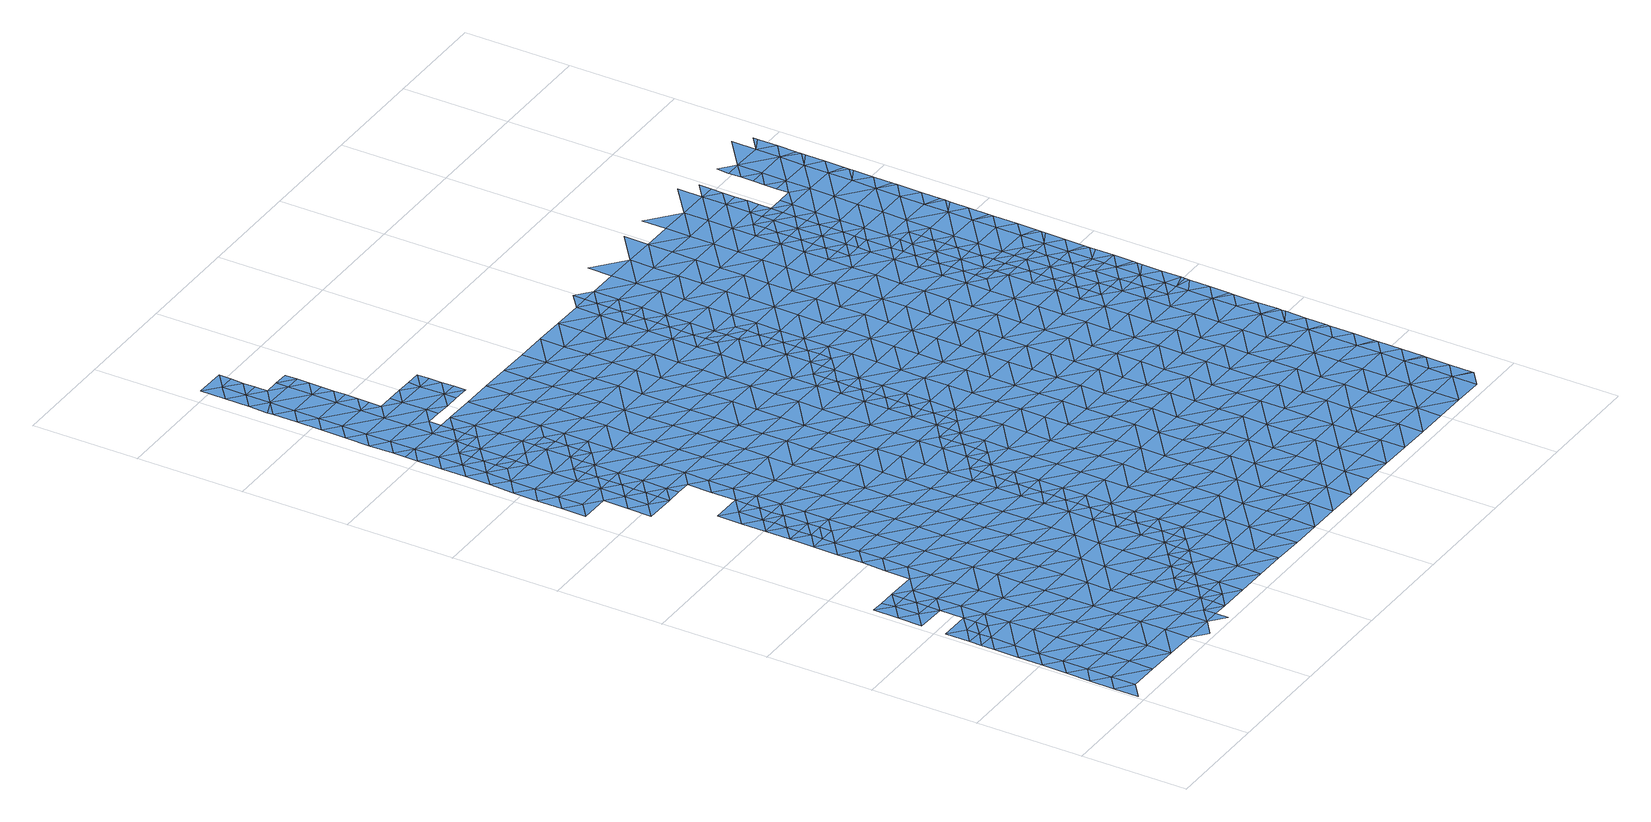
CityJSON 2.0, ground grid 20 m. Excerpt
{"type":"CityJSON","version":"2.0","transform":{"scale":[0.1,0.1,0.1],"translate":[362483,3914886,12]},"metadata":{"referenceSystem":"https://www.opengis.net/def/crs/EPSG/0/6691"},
"CityObjects":{
"waterbody1":{"type":"WaterBody","attributes":{"name":"9","class":"1140","function":"1","WaterBodyRiverFloodingRiskAttribute.description":"5","WaterBodyRiverFloodingRiskAttribute.rankOrg":"2","WaterBodyRiverFloodingRiskAttribute.adminType":"2","WaterBodyRiverFloodingRiskAttribute.scale":"L1"},"geometry":[{"type":"MultiSurface","lod":"1","boundaries":[[[0,1,2]],[[3,2,1]],[[4,2,3]],[[5,4,6]],[[4,3,6]],[[1,7,3]],[[5,8,9]],[[5,6,8]],[[10,6,3]],[[11,9,12]],[[9,8,12]],[[10,3,7]],[[13,14,11]],[[13,11,12]],[[8,6,15]],[[16,12,8]],[[15,6,10]],[[14,17,18]],[[13,17,14]],[[18,19,20]],[[21,10,7]],[[19,18,17]],[[8,15,16]],[[22,15,10]],[[23,12,16]],[[13,12,24]],[[25,16,15]],[[24,12,23]],[[19,17,26]],[[10,21,22]],[[17,13,27]],[[27,13,24]],[[25,15,22]],[[26,17,27]],[[23,16,28]],[[28,16,25]],[[26,29,30]],[[29,31,30]],[[28,32,23]],[[29,26,27]],[[33,34,21]],[[24,23,32]],[[35,36,31]],[[22,21,34]],[[34,37,22]],[[37,28,25]],[[31,29,35]],[[27,24,38]],[[38,24,32]],[[35,39,36]],[[25,22,37]],[[40,39,41]],[[40,36,39]],[[29,27,42]],[[28,43,32]],[[41,44,45]],[[29,46,35]],[[39,44,41]],[[27,38,42]],[[44,47,45]],[[48,39,35]],[[32,49,38]],[[28,37,43]],[[29,42,46]],[[46,48,35]],[[34,33,50]],[[33,51,50]],[[49,32,43]],[[39,52,44]],[[49,53,38]],[[48,52,39]],[[47,44,54]],[[37,34,55]],[[42,38,53]],[[56,46,42]],[[55,34,50]],[[53,56,42]],[[43,37,57]],[[57,37,55]],[[58,48,46]],[[59,60,50]],[[54,44,61]],[[44,52,61]],[[60,62,50]],[[50,62,55]],[[49,43,63]],[[64,58,46]],[[65,66,54]],[[67,52,48]],[[43,57,63]],[[46,56,64]],[[65,54,61]],[[62,68,55]],[[67,61,52]],[[55,68,57]],[[53,69,56]],[[49,63,70]],[[53,49,69]],[[71,66,65]],[[72,66,71]],[[69,49,70]],[[57,73,63]],[[56,74,64]],[[48,58,67]],[[75,76,72]],[[61,77,65]],[[67,77,61]],[[68,62,78]],[[72,71,75]],[[73,57,68]],[[63,79,70]],[[74,56,69]],[[78,80,68]],[[81,76,75]],[[82,76,81]],[[58,64,83]],[[79,63,73]],[[71,65,84]],[[85,75,71]],[[83,64,74]],[[70,86,69]],[[80,87,68]],[[83,88,58]],[[65,77,84]],[[87,89,68]],[[68,89,73]],[[90,82,81]],[[67,58,88]],[[91,70,79]],[[92,81,75]],[[93,74,69]],[[67,94,77]],[[89,95,73]],[[88,94,67]],[[71,84,85]],[[95,96,73]],[[73,96,79]],[[81,97,90]],[[98,99,100]],[[100,99,101]],[[70,91,86]],[[75,85,92]],[[102,98,100]],[[93,69,86]],[[83,74,93]],[[96,103,79]],[[84,77,104]],[[105,85,84]],[[79,103,91]],[[101,106,100]],[[107,81,92]],[[77,94,104]],[[97,81,107]],[[108,102,100]],[[88,83,109]],[[91,110,86]],[[109,83,93]],[[105,84,104]],[[108,100,106]],[[111,106,112]],[[111,97,107]],[[96,113,103]],[[112,97,111]],[[94,88,114]],[[115,104,94]],[[92,85,116]],[[116,85,105]],[[91,103,110]],[[117,108,106]],[[110,118,86]],[[92,119,107]],[[88,109,114]],[[113,120,103]],[[117,106,111]],[[104,121,105]],[[93,86,122]],[[107,123,111]],[[124,110,103]],[[117,125,108]],[[94,114,115]],[[115,121,104]],[[92,116,119]],[[125,126,127]],[[119,123,107]],[[128,124,103]],[[128,103,120]],[[127,108,125]],[[129,130,131]],[[129,132,130]],[[86,118,122]],[[133,117,111]],[[109,134,114]],[[135,136,126]],[[130,132,137]],[[105,138,116]],[[109,93,134]],[[130,139,131]],[[123,133,111]],[[140,118,110]],[[135,126,125]],[[141,139,142]],[[141,131,139]],[[143,119,116]],[[144,136,135]],[[93,122,134]],[[145,125,117]],[[114,146,115]],[[147,130,137]],[[140,110,124]],[[148,149,150]],[[151,152,144]],[[135,151,144]],[[105,121,138]],[[138,143,116]],[[133,145,117]],[[153,154,155]],[[156,121,115]],[[154,142,139]],[[153,142,154]],[[157,123,119]],[[118,158,122]],[[159,149,160]],[[114,134,146]],[[161,147,152]],[[146,156,115]],[[125,162,135]],[[151,161,152]],[[130,163,139]],[[149,148,160]],[[145,162,125]],[[124,164,140]],[[163,130,147]],[[165,166,167]],[[166,155,154]],[[165,155,166]],[[158,118,140]],[[168,133,123]],[[169,159,160]],[[170,159,169]],[[121,171,138]],[[157,119,143]],[[172,170,169]],[[156,171,121]],[[135,173,151]],[[148,174,160]],[[139,175,154]],[[162,173,135]],[[164,176,140]],[[163,175,139]],[[177,167,166]],[[178,172,169]],[[147,161,163]],[[168,123,157]],[[122,158,179]],[[134,122,180]],[[181,166,154]],[[133,182,145]],[[151,183,161]],[[184,185,140]],[[173,183,151]],[[184,140,176]],[[186,177,166]],[[187,160,174]],[[143,138,188]],[[158,140,185]],[[122,179,180]],[[169,189,178]],[[146,190,156]],[[143,191,157]],[[182,133,168]],[[146,134,190]],[[145,192,162]],[[138,171,188]],[[169,160,187]],[[161,193,163]],[[194,195,158]],[[183,193,161]],[[196,186,166]],[[194,158,185]],[[154,175,181]],[[181,196,166]],[[197,168,157]],[[179,158,195]],[[134,180,190]],[[198,173,162]],[[192,145,182]],[[190,199,156]],[[174,200,187]],[[143,188,191]],[[169,201,189]],[[191,197,157]],[[163,202,175]],[[203,204,179]],[[203,179,195]],[[171,156,199]],[[205,188,171]],[[169,187,201]],[[206,182,168]],[[180,179,204]],[[200,207,187]],[[208,190,180]],[[202,163,193]],[[197,206,168]],[[175,209,181]],[[196,210,186]],[[162,192,198]],[[211,208,180]],[[211,180,204]],[[212,191,188]],[[213,186,210]],[[214,215,216]],[[214,189,215]],[[205,171,199]],[[217,218,173]],[[218,193,183]],[[219,213,210]],[[220,192,182]],[[189,201,215]],[[205,212,188]],[[221,201,187]],[[181,222,196]],[[210,223,219]],[[173,198,217]],[[183,173,218]],[[224,225,190]],[[215,226,216]],[[175,202,209]],[[224,190,208]],[[227,223,207]],[[221,187,207]],[[227,219,223]],[[220,198,192]],[[199,190,225]],[[228,216,226]],[[229,182,206]],[[230,210,196]],[[231,232,199]],[[181,209,222]],[[222,233,196]],[[221,234,201]],[[197,191,235]],[[199,225,231]],[[221,207,223]],[[220,182,229]],[[236,217,198]],[[205,199,232]],[[235,191,212]],[[202,193,237]],[[197,238,206]],[[215,201,234]],[[239,212,205]],[[220,236,198]],[[210,230,223]],[[193,218,237]],[[215,240,226]],[[241,239,205]],[[234,240,215]],[[205,232,241]],[[209,202,242]],[[230,196,233]],[[197,235,238]],[[209,243,222]],[[206,244,229]],[[245,235,212]],[[236,246,217]],[[223,247,221]],[[217,248,218]],[[202,237,242]],[[249,245,212]],[[249,212,239]],[[246,248,217]],[[248,237,218]],[[250,233,222]],[[251,234,221]],[[206,238,252]],[[229,253,220]],[[245,254,235]],[[209,242,243]],[[254,255,235]],[[223,230,247]],[[226,240,256]],[[244,253,229]],[[253,236,220]],[[257,242,237]],[[238,235,255]],[[206,252,244]],[[250,222,243]],[[251,221,247]],[[248,257,237]],[[258,252,238]],[[259,247,230]],[[236,260,246]],[[240,234,261]],[[253,260,236]],[[261,234,251]],[[257,262,242]],[[240,263,256]],[[233,250,264]],[[230,233,259]],[[238,255,265]],[[243,242,262]],[[259,233,264]],[[246,266,248]],[[243,267,250]],[[252,268,244]],[[260,266,246]],[[247,269,251]],[[263,240,261]],[[262,267,243]],[[265,255,270]],[[259,269,247]],[[238,265,258]],[[271,264,250]],[[244,268,253]],[[248,272,257]],[[266,272,248]],[[251,273,261]],[[270,274,265]],[[256,263,275]],[[276,262,257]],[[252,258,268]],[[253,277,260]],[[271,250,267]],[[268,277,253]],[[264,278,259]],[[274,279,265]],[[273,251,269]],[[272,276,257]],[[261,280,263]],[[279,281,265]],[[265,281,258]],[[260,282,266]],[[283,275,263]],[[278,264,271]],[[277,282,260]],[[281,284,258]],[[276,285,262]],[[262,286,267]],[[259,287,269]],[[284,288,258]],[[258,288,268]],[[261,273,280]],[[287,273,269]],[[266,289,272]],[[267,286,271]],[[282,289,266]],[[283,263,280]],[[259,278,290]],[[288,291,268]],[[286,262,285]],[[287,259,290]],[[292,280,273]],[[286,293,271]],[[275,283,294]],[[277,268,291]],[[295,296,272]],[[278,271,293]],[[297,290,278]],[[277,298,282]],[[299,291,288]],[[300,283,280]],[[292,273,287]],[[272,289,295]],[[276,272,296]],[[292,300,280]],[[285,276,296]],[[298,277,291]],[[297,278,293]],[[298,301,282]],[[282,302,289]],[[290,303,287]],[[299,304,291]],[[305,306,285]],[[289,302,295]],[[294,283,307]],[[286,306,293]],[[285,296,305]],[[286,285,306]],[[290,297,308]],[[309,310,291]],[[291,310,298]],[[283,300,307]],[[291,304,309]],[[282,301,302]],[[292,287,303]],[[290,308,303]],[[295,311,296]],[[306,312,293]],[[313,314,298]],[[294,307,315]],[[313,298,310]],[[297,293,312]],[[316,308,297]],[[301,298,314]],[[317,295,302]],[[300,292,318]],[[296,311,305]],[[292,303,318]],[[319,320,301]],[[301,314,319]],[[302,301,320]],[[295,317,311]],[[307,300,321]],[[305,322,306]],[[316,297,312]],[[323,303,308]],[[321,300,318]],[[324,317,302]],[[321,325,307]],[[326,324,302]],[[326,302,320]],[[327,312,306]],[[305,311,322]],[[328,311,317]],[[308,316,329]],[[315,307,330]],[[331,328,317]],[[317,324,331]],[[323,308,329]],[[318,303,323]],[[327,306,322]],[[332,316,312]],[[307,325,330]],[[327,333,312]],[[323,334,318]],[[335,336,311]],[[311,336,322]],[[335,311,328]],[[332,329,316]],[[321,318,334]],[[332,312,333]],[[336,337,322]],[[325,321,338]],[[339,327,322]],[[340,323,329]],[[321,334,338]],[[325,341,330]],[[337,339,322]],[[342,341,325]],[[343,329,332]],[[344,337,336]],[[342,325,338]],[[333,327,339]],[[334,323,340]],[[345,338,334]],[[329,343,340]],[[339,346,333]],[[333,347,332]],[[332,348,343]],[[344,349,337]],[[345,334,340]],[[350,342,338]],[[351,339,337]],[[345,352,338]],[[353,340,343]],[[354,351,337]],[[354,337,349]],[[355,353,343]],[[332,347,348]],[[343,348,355]],[[350,341,342]],[[333,346,347]],[[356,357,339]],[[356,339,351]],[[358,359,340]],[[340,359,345]],[[350,338,352]],[[340,353,358]],[[346,339,357]],[[360,348,347]],[[350,361,341]],[[359,362,345]],[[363,364,346]],[[362,365,345]],[[346,357,363]],[[347,346,364]],[[352,345,365]],[[366,360,347]],[[364,366,347]],[[367,350,352]],[[368,367,352]],[[368,352,365]],[[369,360,366]],[[367,370,350]],[[370,371,350]],[[361,350,371]],[[371,372,361]],[[372,373,361]]]}]},
"waterbody2":{"type":"WaterBody","attributes":{"name":"9","class":"1140","function":"1","WaterBodyRiverFloodingRiskAttribute.description":"5","WaterBodyRiverFloodingRiskAttribute.rankOrg":"1","WaterBodyRiverFloodingRiskAttribute.adminType":"2","WaterBodyRiverFloodingRiskAttribute.scale":"L1"},"geometry":[{"type":"MultiSurface","lod":"1","boundaries":[[[19,374,20]],[[19,30,374]],[[30,31,374]],[[20,374,375]],[[374,31,375]],[[19,26,30]]]}]},
"waterbody3":{"type":"WaterBody","attributes":{"name":"9","class":"1140","function":"1","WaterBodyRiverFloodingRiskAttribute.description":"5","WaterBodyRiverFloodingRiskAttribute.rankOrg":"1","WaterBodyRiverFloodingRiskAttribute.adminType":"2","WaterBodyRiverFloodingRiskAttribute.scale":"L1"},"geometry":[{"type":"MultiSurface","lod":"1","boundaries":[[[41,376,377]],[[41,45,376]],[[36,40,377]],[[36,377,378]],[[379,378,377]],[[47,380,376]],[[381,376,380]],[[376,45,47]],[[379,376,381]],[[377,376,379]],[[40,41,377]]]}]},
"waterbody4":{"type":"WaterBody","attributes":{"name":"9","class":"1140","function":"1","WaterBodyRiverFloodingRiskAttribute.description":"5","WaterBodyRiverFloodingRiskAttribute.rankOrg":"3","WaterBodyRiverFloodingRiskAttribute.adminType":"2","WaterBodyRiverFloodingRiskAttribute.scale":"L1"},"geometry":[{"type":"MultiSurface","lod":"1","boundaries":[[[62,60,382]],[[78,62,382]],[[382,80,78]],[[382,383,80]],[[87,384,89]],[[87,80,384]],[[80,383,384]],[[384,385,89]],[[95,385,96]],[[95,89,385]],[[386,384,383]],[[113,96,385]],[[387,385,384]],[[120,113,385]],[[384,386,387]],[[385,388,120]],[[385,387,388]],[[389,387,386]],[[128,390,124]],[[128,120,390]],[[120,388,390]],[[389,391,387]],[[387,392,388]],[[164,124,390]],[[391,392,387]],[[392,390,388]],[[176,164,390]],[[393,391,389]],[[394,390,392]],[[176,390,394]],[[393,395,391]],[[391,396,392]],[[397,176,394]],[[184,176,397]],[[185,184,397]],[[395,396,391]],[[392,398,394]],[[399,185,397]],[[194,185,399]],[[195,194,399]],[[396,398,392]],[[398,397,394]],[[400,195,399]],[[203,195,400]],[[204,203,400]],[[401,399,397]],[[393,402,395]],[[403,208,211]],[[398,401,397]],[[403,204,400]],[[211,204,403]],[[404,400,399]],[[395,405,396]],[[401,404,399]],[[406,208,403]],[[224,208,406]],[[225,224,406]],[[407,403,400]],[[395,402,405]],[[404,407,400]],[[231,225,408]],[[225,406,408]],[[232,231,408]],[[409,396,405]],[[410,406,403]],[[398,396,411]],[[412,239,241]],[[407,413,403]],[[241,232,412]],[[411,396,409]],[[232,408,412]],[[413,410,403]],[[401,414,404]],[[401,398,414]],[[415,245,249]],[[415,239,412]],[[249,239,415]],[[408,406,410]],[[416,412,408]],[[405,417,409]],[[398,411,414]],[[404,418,407]],[[405,402,417]],[[415,419,245]],[[254,245,419]],[[255,254,419]],[[402,420,417]],[[409,421,411]],[[407,422,413]],[[416,408,410]],[[417,421,409]],[[412,423,415]],[[404,414,418]],[[418,422,407]],[[416,423,412]],[[270,255,419]],[[424,414,411]],[[421,425,411]],[[422,426,413]],[[413,427,410]],[[419,274,270]],[[419,415,428]],[[410,427,416]],[[420,429,417]],[[430,274,419]],[[415,423,428]],[[424,411,425]],[[418,414,424]],[[417,429,421]],[[413,426,427]],[[416,431,423]],[[427,431,416]],[[419,428,430]],[[422,418,432]],[[420,433,429]],[[421,434,425]],[[422,435,426]],[[429,434,421]],[[430,436,274]],[[418,424,432]],[[279,436,281]],[[279,274,436]],[[428,423,437]],[[438,430,428]],[[435,422,432]],[[434,439,425]],[[425,440,424]],[[436,441,281]],[[423,431,437]],[[441,288,284]],[[284,281,441]],[[439,440,425]],[[442,429,433]],[[427,443,431]],[[444,436,430]],[[424,445,432]],[[426,435,446]],[[427,426,443]],[[428,437,438]],[[299,288,441]],[[445,435,432]],[[447,434,429]],[[426,446,443]],[[431,448,437]],[[449,430,438]],[[433,450,442]],[[451,438,437]],[[444,430,449]],[[424,440,445]],[[441,436,444]],[[435,452,446]],[[299,441,304]],[[431,443,448]],[[439,434,447]],[[429,442,447]],[[441,453,304]],[[447,454,439]],[[435,445,452]],[[437,448,451]],[[451,455,438]],[[438,456,449]],[[441,444,453]],[[440,439,454]],[[450,457,442]],[[458,445,440]],[[454,459,440]],[[460,444,449]],[[446,452,461]],[[443,446,462]],[[309,463,310]],[[309,304,463]],[[458,452,445]],[[464,451,448]],[[465,447,442]],[[304,453,463]],[[456,438,455]],[[456,460,449]],[[446,461,462]],[[448,443,464]],[[466,310,463]],[[313,310,466]],[[458,440,459]],[[467,461,452]],[[468,442,457]],[[469,455,451]],[[470,454,447]],[[314,313,466]],[[453,444,460]],[[443,462,464]],[[319,314,471]],[[442,468,465]],[[454,470,459]],[[314,466,471]],[[320,319,471]],[[467,452,458]],[[463,453,472]],[[469,451,464]],[[472,453,460]],[[473,466,463]],[[469,474,455]],[[475,324,326]],[[475,320,471]],[[326,320,475]],[[462,461,476]],[[447,465,470]],[[477,460,456]],[[476,461,467]],[[459,478,458]],[[479,463,472]],[[476,480,462]],[[481,471,466]],[[462,482,464]],[[456,455,477]],[[483,328,331]],[[331,324,483]],[[477,455,474]],[[484,459,470]],[[485,472,460]],[[324,475,483]],[[473,463,479]],[[468,457,486]],[[481,475,471]],[[458,487,467]],[[477,485,460]],[[488,336,335]],[[486,457,489]],[[465,468,486]],[[488,328,483]],[[335,328,488]],[[482,462,480]],[[469,464,482]],[[490,474,469]],[[459,484,478]],[[491,479,472]],[[481,466,473]],[[492,483,475]],[[485,491,472]],[[344,336,488]],[[487,458,478]],[[476,467,487]],[[493,480,476]],[[490,469,482]],[[465,486,494]],[[470,465,495]],[[496,477,474]],[[487,493,476]],[[497,473,479]],[[492,475,481]],[[490,498,474]],[[495,465,494]],[[484,470,495]],[[483,499,488]],[[349,344,488]],[[500,486,489]],[[501,497,479]],[[497,481,473]],[[502,482,480]],[[503,499,483]],[[501,479,491]],[[503,483,492]],[[478,484,504]],[[505,502,480]],[[502,490,482]],[[496,474,498]],[[485,477,496]],[[506,492,481]],[[484,495,504]],[[478,507,487]],[[480,493,505]],[[349,488,499]],[[500,489,508]],[[494,486,500]],[[509,495,494]],[[491,485,510]],[[487,507,493]],[[490,511,498]],[[510,485,496]],[[478,504,512]],[[506,481,497]],[[348,360,355]],[[502,511,490]],[[491,513,501]],[[514,351,354]],[[506,515,492]],[[492,516,503]],[[517,353,355]],[[514,349,499]],[[354,349,514]],[[518,494,500]],[[519,504,495]],[[478,512,507]],[[493,520,505]],[[515,516,492]],[[507,520,493]],[[498,521,496]],[[355,360,517]],[[491,510,522]],[[501,523,497]],[[509,494,518]],[[503,524,499]],[[525,500,508]],[[526,351,514]],[[356,351,526]],[[358,527,359]],[[358,353,527]],[[513,491,522]],[[357,356,526]],[[516,524,503]],[[524,514,499]],[[353,517,527]],[[520,528,505]],[[360,369,517]],[[505,529,502]],[[498,511,530]],[[527,531,359]],[[519,495,509]],[[512,504,519]],[[528,529,505]],[[363,357,532]],[[510,496,521]],[[362,359,531]],[[523,501,513]],[[506,497,523]],[[502,529,511]],[[357,526,532]],[[364,363,532]],[[498,530,521]],[[533,526,514]],[[534,522,510]],[[512,535,507]],[[365,362,531]],[[532,536,364]],[[525,508,537]],[[523,538,506]],[[518,500,525]],[[506,539,515]],[[536,369,366]],[[524,533,514]],[[540,367,368]],[[541,517,369]],[[517,542,527]],[[366,364,536]],[[540,365,531]],[[368,365,540]],[[543,530,511]],[[544,510,521]],[[512,519,545]],[[546,513,522]],[[547,516,515]],[[509,518,548]],[[527,542,531]],[[540,549,367]],[[535,512,545]],[[533,550,526]],[[520,507,535]],[[526,551,532]],[[548,518,525]],[[541,369,536]],[[534,510,544]],[[370,367,549]],[[539,506,538]],[[550,551,526]],[[535,552,520]],[[371,370,549]],[[542,517,541]],[[511,529,553]],[[516,547,524]],[[554,536,532]],[[549,555,371]],[[528,520,552]],[[543,511,553]],[[542,556,531]],[[546,522,534]],[[523,513,546]],[[372,371,555]],[[509,548,557]],[[519,509,558]],[[551,554,532]],[[552,559,528]],[[560,538,523]],[[373,372,555]],[[515,539,547]],[[521,530,561]],[[562,533,524]],[[525,537,563]],[[558,509,557]],[[545,519,558]],[[559,564,528]],[[561,530,543]],[[540,531,565]],[[544,521,561]],[[529,564,553]],[[545,566,535]],[[567,523,546]],[[541,536,554]],[[529,528,564]],[[568,539,538]],[[569,524,547]],[[549,540,565]],[[570,555,549]],[[533,562,550]],[[544,571,534]],[[572,542,541]],[[531,556,565]],[[560,523,567]],[[525,563,573]],[[548,525,574]],[[575,543,553]],[[576,544,561]],[[545,558,577]],[[524,569,562]],[[578,541,554]],[[574,525,573]],[[557,548,574]],[[570,549,565]],[[566,545,577]],[[552,535,566]],[[550,579,551]],[[571,544,576]],[[546,534,571]],[[568,538,560]],[[547,539,568]],[[566,580,552]],[[572,541,578]],[[553,564,581]],[[556,542,572]],[[582,569,547]],[[583,550,562]],[[559,552,580]],[[575,553,581]],[[572,584,556]],[[561,543,575]],[[556,585,565]],[[555,570,586]],[[567,546,587]],[[557,574,588]],[[558,557,589]],[[561,590,576]],[[579,550,583]],[[587,546,571]],[[554,551,579]],[[580,591,559]],[[592,560,567]],[[593,547,568]],[[584,585,556]],[[594,562,569]],[[589,557,588]],[[577,558,589]],[[565,585,570]],[[579,595,554]],[[591,596,559]],[[573,563,597]],[[564,596,581]],[[582,547,593]],[[577,598,566]],[[599,567,587]],[[564,559,596]],[[561,575,590]],[[597,563,600]],[[574,573,597]],[[578,554,601]],[[570,602,586]],[[592,567,599]],[[568,560,592]],[[603,575,581]],[[594,569,582]],[[577,589,604]],[[583,562,594]],[[571,605,587]],[[601,606,578]],[[606,584,572]],[[607,593,568]],[[576,590,608]],[[571,576,605]],[[609,579,583]],[[554,595,601]],[[598,577,604]],[[580,566,598]],[[610,591,580]],[[572,578,606]],[[603,590,575]],[[570,585,611]],[[574,597,612]],[[588,574,613]],[[576,608,605]],[[598,610,580]],[[614,599,587]],[[615,568,592]],[[581,596,616]],[[617,582,593]],[[600,618,597]],[[602,570,611]],[[619,583,594]],[[620,586,602]],[[613,574,612]],[[621,585,584]],[[603,581,616]],[[607,568,615]],[[589,588,622]],[[623,608,590]],[[609,583,619]],[[624,587,605]],[[595,579,609]],[[625,592,599]],[[626,627,597]],[[621,611,585]],[[626,597,618]],[[628,584,606]],[[622,588,613]],[[604,589,622]],[[629,630,591]],[[595,631,601]],[[612,597,627]],[[632,623,590]],[[625,615,592]],[[596,630,616]],[[617,593,607]],[[594,582,617]],[[633,605,608]],[[587,624,614]],[[591,610,629]],[[596,591,630]],[[621,584,628]],[[590,603,632]],[[634,619,594]],[[635,595,609]],[[598,604,636]],[[637,602,611]],[[613,612,638]],[[621,639,611]],[[612,627,638]],[[640,610,598]],[[641,603,616]],[[604,622,636]],[[605,633,624]],[[631,595,635]],[[599,614,625]],[[642,607,615]],[[643,594,617]],[[644,613,638]],[[606,601,645]],[[622,613,646]],[[647,598,636]],[[613,644,646]],[[648,642,615]],[[642,617,607]],[[634,594,643]],[[608,623,633]],[[609,619,634]],[[645,601,631]],[[648,615,625]],[[616,630,649]],[[628,606,645]],[[637,611,639]],[[624,650,614]],[[622,651,636]],[[640,598,647]],[[629,610,640]],[[641,616,649]],[[632,603,641]],[[622,646,651]],[[652,643,617]],[[653,624,633]],[[635,609,654]],[[632,655,623]],[[656,657,636]],[[658,602,637]],[[654,609,634]],[[659,631,635]],[[656,636,651]],[[628,645,660]],[[621,628,661]],[[662,655,632]],[[655,633,623]],[[647,636,657]],[[650,624,653]],[[625,614,650]],[[630,663,649]],[[662,632,641]],[[629,640,664]],[[630,629,663]],[[665,648,625]],[[666,640,647]],[[652,617,642]],[[639,621,661]],[[667,634,643]],[[668,635,654]],[[650,669,625]],[[628,660,661]],[[639,670,637]],[[671,642,648]],[[663,629,664]],[[633,672,653]],[[669,665,625]],[[647,657,666]],[[673,641,649]],[[674,667,643]],[[667,654,634]],[[659,635,668]],[[674,643,652]],[[665,671,648]],[[672,675,653]],[[640,676,664]],[[677,640,666]],[[670,639,661]],[[645,631,678]],[[675,679,653]],[[680,668,654]],[[653,679,650]],[[633,681,672]],[[682,683,642]],[[682,642,671]],[[641,673,662]],[[640,677,676]],[[678,631,659]],[[649,663,684]],[[660,645,678]],[[652,642,683]],[[633,655,681]],[[685,680,654]],[[686,669,650]],[[664,687,663]],[[688,687,664]],[[673,649,684]],[[688,664,676]],[[689,686,650]],[[690,659,668]],[[637,670,691]],[[689,650,679]],[[692,693,652]],[[694,690,668]],[[655,662,695]],[[694,668,680]],[[652,683,692]],[[673,696,662]],[[674,652,693]],[[697,684,663]],[[698,672,681]],[[685,654,667]],[[699,671,665]],[[700,670,661]],[[686,701,669]],[[702,665,669]],[[703,663,687]],[[704,705,655]],[[655,705,681]],[[660,678,706]],[[661,660,707]],[[701,702,669]],[[655,695,704]],[[708,709,674]],[[674,709,667]],[[710,711,659]],[[663,703,697]],[[695,662,696]],[[710,659,690]],[[674,693,708]],[[707,660,706]],[[712,699,665]],[[713,698,681]],[[714,673,684]],[[678,659,711]],[[715,680,685]],[[716,713,681]],[[670,717,691]],[[716,681,705]],[[714,684,697]],[[712,665,702]],[[718,719,667]],[[667,719,685]],[[720,721,678]],[[720,678,711]],[[667,709,718]],[[722,695,696]],[[700,717,670]],[[723,699,712]],[[706,678,721]],[[661,707,700]],[[724,715,685]],[[725,673,714]],[[719,724,685]],[[696,673,726]],[[727,728,706]],[[673,725,726]],[[729,691,717]],[[706,721,727]],[[696,730,722]],[[707,706,728]],[[730,696,726]],[[723,731,732]],[[733,724,719]],[[734,733,719]],[[722,730,735]],[[736,700,707]],[[737,738,739]],[[740,732,741]],[[732,731,741]],[[742,736,707]],[[733,743,724]],[[707,728,742]],[[738,744,745]],[[746,740,741]],[[747,740,746]],[[748,743,749]],[[748,724,743]],[[700,750,717]],[[751,747,746]],[[731,752,741]],[[738,737,744]],[[734,753,733]],[[742,728,754]],[[744,755,745]],[[746,756,751]],[[736,750,700]],[[757,755,758]],[[757,745,755]],[[759,760,761]],[[762,756,763]],[[762,751,756]],[[759,749,743]],[[761,749,759]],[[737,764,744]],[[753,765,733]],[[756,766,763]],[[767,768,752]],[[769,741,752]],[[768,758,755]],[[767,758,768]],[[742,754,770]],[[733,771,743]],[[772,763,766]],[[773,774,775]],[[774,760,759]],[[773,760,774]],[[776,744,764]],[[753,772,766]],[[769,777,741]],[[778,779,742]],[[755,744,780]],[[778,742,770]],[[781,756,746]],[[782,717,750]],[[766,765,753]],[[783,759,743]],[[744,776,780]],[[780,784,755]],[[746,741,777]],[[736,742,779]],[[769,752,768]],[[784,785,755]],[[786,787,770]],[[755,785,768]],[[786,775,787]],[[775,774,787]],[[788,789,736]],[[733,765,771]],[[736,779,788]],[[750,736,789]],[[790,769,768]],[[785,791,768]],[[792,770,787]],[[791,790,768]],[[781,746,777]],[[783,743,771]],[[783,793,759]],[[794,795,750]],[[794,750,789]],[[766,796,765]],[[790,797,769]],[[766,756,796]],[[798,777,769]],[[774,759,793]],[[799,792,787]],[[797,798,769]],[[793,800,774]],[[756,781,796]],[[765,801,771]],[[787,774,800]],[[802,777,798]],[[781,777,802]],[[803,765,796]],[[799,787,800]],[[771,804,783]],[[805,806,781]],[[805,781,802]],[[801,765,803]],[[796,781,806]],[[807,803,796]],[[808,799,800]],[[809,799,808]],[[810,809,808]],[[811,796,806]],[[793,783,804]],[[771,801,804]],[[796,811,807]],[[812,813,814]],[[804,815,793]],[[793,816,800]],[[812,810,808]],[[814,810,812]],[[817,803,807]],[[815,816,793]],[[801,803,818]],[[803,817,818]],[[800,819,808]],[[820,804,801]],[[821,822,823]],[[822,813,812]],[[821,813,822]],[[816,819,800]],[[801,818,820]],[[808,824,812]],[[825,804,820]],[[819,824,808]],[[824,822,812]],[[815,804,826]],[[804,825,826]],[[815,827,816]],[[828,815,826]],[[815,828,827]],[[824,829,822]],[[816,830,819]],[[831,816,827]],[[830,816,831]],[[832,824,819]],[[830,833,819]],[[833,832,819]],[[834,822,829]],[[824,835,829]],[[836,824,832]],[[835,824,836]],[[837,829,835]],[[838,829,837]]]}]},
"waterbody5":{"type":"WaterBody","attributes":{"name":"9","class":"1140","function":"1","WaterBodyRiverFloodingRiskAttribute.description":"5","WaterBodyRiverFloodingRiskAttribute.rankOrg":"1","WaterBodyRiverFloodingRiskAttribute.adminType":"2","WaterBodyRiverFloodingRiskAttribute.scale":"L1"},"geometry":[{"type":"MultiSurface","lod":"1","boundaries":[[[99,82,839]],[[82,90,839]],[[112,90,97]],[[106,839,112]],[[90,112,839]],[[106,101,839]],[[101,99,839]]]}]},
"waterbody6":{"type":"WaterBody","attributes":{"name":"9","class":"1140","function":"1","WaterBodyRiverFloodingRiskAttribute.description":"5","WaterBodyRiverFloodingRiskAttribute.rankOrg":"1","WaterBodyRiverFloodingRiskAttribute.adminType":"2","WaterBodyRiverFloodingRiskAttribute.scale":"L1"},"geometry":[{"type":"MultiSurface","lod":"1","boundaries":[[[102,108,840]],[[127,840,108]],[[126,840,127]],[[144,841,136]],[[841,842,840]],[[144,843,841]],[[841,843,842]],[[840,842,98]],[[840,98,102]],[[126,841,840]],[[136,841,126]]]}]},
"waterbody7":{"type":"WaterBody","attributes":{"name":"9","class":"1140","function":"1","WaterBodyRiverFloodingRiskAttribute.description":"5","WaterBodyRiverFloodingRiskAttribute.rankOrg":"1","WaterBodyRiverFloodingRiskAttribute.adminType":"2","WaterBodyRiverFloodingRiskAttribute.scale":"L1"},"geometry":[{"type":"MultiSurface","lod":"1","boundaries":[[[844,845,846]],[[847,845,844]],[[847,844,848]],[[844,846,849]],[[850,849,846]],[[844,849,851]],[[844,851,852]],[[853,850,846]],[[850,853,854]],[[855,856,845]],[[845,857,855]],[[858,857,845]],[[859,857,858]],[[859,858,860]],[[216,228,861]],[[862,863,864]],[[865,862,864]],[[866,867,868]],[[869,131,867]],[[869,870,132]],[[867,142,868]],[[868,865,866]],[[871,872,873]],[[851,849,874]],[[875,876,877]],[[852,851,878]],[[879,875,880]],[[881,844,852]],[[881,848,844]],[[847,848,882]],[[883,884,885]],[[847,858,845]],[[860,858,886]],[[887,888,884]],[[889,886,890]],[[891,890,892]],[[893,894,888]],[[895,865,864]],[[895,866,865]],[[896,867,866]],[[896,869,867]],[[896,870,869]],[[874,876,851]],[[875,851,876]],[[875,878,851]],[[879,878,875]],[[877,880,875]],[[897,861,898]],[[887,893,888]],[[899,897,900]],[[901,900,902]],[[903,904,905]],[[892,906,872]],[[907,908,906]],[[170,901,159]],[[149,905,150]],[[174,148,909]],[[909,910,911]],[[911,910,912]],[[868,862,865]],[[868,913,862]],[[914,894,915]],[[167,916,911]],[[165,913,155]],[[868,155,913]],[[153,155,868]],[[153,868,142]],[[129,869,132]],[[129,131,869]],[[131,141,867]],[[141,142,867]],[[885,882,883]],[[882,885,847]],[[885,858,847]],[[885,886,858]],[[884,886,885]],[[888,886,884]],[[886,888,890]],[[890,888,892]],[[894,892,888]],[[894,906,892]],[[894,907,906]],[[914,907,894]],[[228,915,861]],[[861,915,893]],[[915,894,893]],[[893,898,861]],[[887,898,893]],[[887,917,898]],[[887,918,917]],[[918,887,884]],[[884,883,918]],[[919,898,917]],[[898,919,897]],[[920,897,919]],[[921,897,920]],[[897,921,900]],[[921,902,900]],[[902,903,901]],[[905,901,903]],[[901,905,159]],[[149,159,905]],[[148,150,909]],[[909,150,910]],[[150,905,910]],[[904,910,905]],[[922,910,904]],[[922,912,910]],[[863,912,922]],[[912,863,862]],[[913,912,862]],[[911,912,913]],[[913,167,911]],[[165,167,913]],[[889,860,886]],[[892,923,891]],[[872,923,892]],[[924,923,872]],[[925,924,872]],[[872,871,925]],[[845,856,846]],[[873,872,906]],[[906,926,873]],[[927,926,906]],[[200,174,928]],[[909,928,174]],[[928,909,911]],[[916,928,911]],[[928,916,219]],[[213,219,916]],[[177,186,916]],[[167,177,916]],[[207,200,227]],[[213,916,186]],[[219,227,928]],[[227,200,928]],[[178,189,899]],[[899,172,178]],[[899,900,172]],[[172,900,901]],[[170,172,901]],[[189,214,899]],[[214,216,899]],[[899,216,861]],[[897,899,861]],[[908,927,906]],[[846,856,853]]]}]},
"waterbody8":{"type":"WaterBody","attributes":{"name":"9","class":"1140","function":"1","WaterBodyRiverFloodingRiskAttribute.description":"5","WaterBodyRiverFloodingRiskAttribute.rankOrg":"4","WaterBodyRiverFloodingRiskAttribute.adminType":"2","WaterBodyRiverFloodingRiskAttribute.scale":"L1"},"geometry":[{"type":"MultiSurface","lod":"1","boundaries":[[[708,929,709]],[[734,930,753]],[[732,931,723]],[[683,682,931]],[[692,683,932]],[[693,692,932]],[[693,932,929]],[[929,763,930]],[[734,718,930]],[[762,763,929]],[[929,932,751]],[[718,709,930]],[[709,929,930]],[[751,762,929]],[[708,693,929]],[[699,682,671]],[[682,699,931]],[[699,723,931]],[[747,751,932]],[[732,740,931]],[[683,931,932]],[[932,931,740]],[[747,932,740]],[[763,772,930]],[[772,753,930]],[[734,719,718]]]}]},
"waterbody9":{"type":"WaterBody","attributes":{"name":"9","class":"1140","function":"1","WaterBodyRiverFloodingRiskAttribute.description":"5","WaterBodyRiverFloodingRiskAttribute.rankOrg":"4","WaterBodyRiverFloodingRiskAttribute.adminType":"2","WaterBodyRiverFloodingRiskAttribute.scale":"L1"},"geometry":[{"type":"MultiSurface","lod":"1","boundaries":[[[712,933,723]],[[698,934,672]],[[739,935,934]],[[713,936,937]],[[701,686,938]],[[739,738,935]],[[745,757,938]],[[935,686,689]],[[938,702,701]],[[702,933,712]],[[935,938,686]],[[935,745,938]],[[738,745,935]],[[737,739,937]],[[937,739,713]],[[934,713,739]],[[698,713,934]],[[675,672,934]],[[675,934,679]],[[935,679,934]],[[689,679,935]],[[933,702,938]],[[939,940,936]],[[940,939,941]],[[722,941,939]],[[936,705,939]],[[716,705,936]],[[936,713,716]],[[704,939,705]],[[704,695,939]],[[942,943,936]],[[937,943,944]],[[936,940,942]],[[731,723,933]],[[767,731,933]],[[752,731,767]],[[767,933,758]],[[938,758,933]],[[757,758,938]],[[943,937,936]],[[941,722,735]],[[695,722,939]],[[737,937,764]],[[937,944,764]]]}]},
"waterbody10":{"type":"WaterBody","attributes":{"name":"9","class":"1140","function":"1","WaterBodyRiverFloodingRiskAttribute.description":"5","WaterBodyRiverFloodingRiskAttribute.rankOrg":"4","WaterBodyRiverFloodingRiskAttribute.adminType":"2","WaterBodyRiverFloodingRiskAttribute.scale":"L1"},"geometry":[{"type":"MultiSurface","lod":"1","boundaries":[[[715,748,945]],[[945,690,694]],[[710,690,946]],[[711,710,946]],[[761,760,946]],[[773,947,760]],[[760,947,946]],[[694,680,945]],[[724,748,715]],[[754,728,948]],[[721,720,947]],[[748,749,945]],[[945,749,946]],[[761,946,749]],[[946,690,945]],[[728,727,948]],[[721,947,948]],[[727,721,948]],[[720,711,947]],[[947,711,946]],[[945,680,715]],[[773,775,947]],[[948,775,786]],[[786,754,948]],[[947,775,948]],[[754,786,770]]]}]}
},
"vertices":[
[6,13,8],[35,36,8],[6,59,8],[35,82,8],[7,106,8],[8,152,8],[36,128,8],[91,35,8],[37,175,8],[9,198,8],[92,81,8],[9,244,8],[37,221,8],[38,267,8],[10,290,8],[93,127,8],[93,174,8],[39,313,8],[10,315,8],[39,336,8],[11,337,8],[148,34,8],[149,80,8],[94,220,8],[95,266,8],[149,127,8],[67,336,8],[96,312,8],[150,173,8],[96,359,8],[68,359,8],[68,382,8],[151,219,8],[205,33,8],[206,79,8],[97,405,8],[69,428,8],[206,126,8],[152,265,8],[98,451,8],[69,451,8],[70,474,8],[152,311,8],[207,172,8],[98,497,8],[70,498,8],[153,358,8],[70,521,8],[154,404,8],[208,218,8],[262,32,8],[233,10,8],[154,450,8],[208,264,8],[127,520,8],[262,79,8],[209,311,8],[263,125,8],[211,403,8],[290,9,8],[290,32,8],[155,496,8],[290,55,8],[264,171,8],[210,357,8],[156,542,8],[128,566,8],[211,449,8],[319,78,8],[265,263,8],[264,217,8],[157,589,9],[129,612,9],[320,124,8],[266,310,8],[157,635,9],[129,658,9],[212,495,8],[319,55,8],[321,170,8],[347,54,8],[158,681,9],[130,705,9],[267,356,8],[213,542,8],[213,588,9],[322,263,8],[348,77,8],[267,402,8],[348,100,8],[158,704,9],[321,216,8],[214,634,9],[323,309,8],[268,448,8],[348,124,8],[349,147,8],[187,704,9],[131,797,9],[131,751,9],[159,774,9],[159,750,9],[160,797,9],[377,169,8],[269,495,8],[269,541,8],[187,750,9],[215,680,9],[188,796,9],[323,355,8],[378,216,8],[215,726,9],[187,727,9],[377,146,8],[324,401,8],[325,447,8],[270,587,9],[216,773,9],[379,262,8],[271,633,9],[405,146,8],[325,494,8],[379,308,8],[272,679,9],[406,192,8],[217,819,8],[189,842,8],[188,819,8],[406,169,8],[135,1005,8],[163,1005,8],[135,1028,8],[134,982,8],[272,726,9],[380,354,8],[218,865,8],[189,866,8],[164,982,8],[326,540,8],[164,1051,8],[435,215,8],[135,1051,8],[136,1074,8],[327,586,8],[190,889,8],[273,772,9],[381,400,8],[191,981,8],[110,1260,9],[82,1283,9],[82,1260,9],[218,911,8],[190,935,8],[136,1098,8],[164,1097,8],[136,1121,8],[382,447,8],[328,632,8],[436,261,8],[82,1306,9],[110,1283,9],[219,958,8],[274,818,8],[220,1004,8],[434,192,8],[137,1144,8],[165,1143,8],[137,1167,8],[328,679,8],[111,1329,9],[83,1329,9],[382,493,8],[83,1353,9],[274,864,8],[138,1259,9],[220,1050,8],[463,191,8],[165,1166,8],[111,1352,9],[436,307,8],[437,353,8],[221,1096,8],[329,725,8],[275,910,8],[463,214,8],[464,237,8],[194,1166,8],[167,1282,9],[383,539,8],[140,1352,9],[438,400,8],[384,585,8],[330,771,8],[276,957,8],[464,260,8],[464,284,8],[222,1142,8],[384,631,8],[330,817,8],[438,446,8],[167,1259,9],[168,1328,9],[276,1003,8],[465,307,8],[465,330,8],[439,492,8],[385,678,8],[195,1258,9],[466,376,8],[277,1049,8],[223,1189,8],[465,353,8],[440,538,8],[194,1189,8],[140,1375,9],[169,1374,9],[141,1398,9],[331,863,8],[332,910,8],[194,1212,8],[387,770,8],[224,1281,9],[278,1095,8],[223,1235,8],[466,399,8],[466,422,8],[169,1421,9],[195,1235,8],[141,1421,9],[386,724,8],[279,1188,8],[467,445,8],[467,468,8],[279,1142,8],[225,1327,9],[440,584,8],[387,816,8],[333,956,8],[441,631,8],[468,515,8],[225,1373,9],[467,492,8],[333,1002,8],[334,1048,8],[443,723,8],[469,561,8],[388,863,8],[280,1234,8],[389,909,8],[468,538,8],[335,1094,8],[281,1280,9],[442,677,8],[443,769,8],[469,584,8],[469,607,8],[226,1420,9],[389,955,8],[499,676,8],[336,1187,8],[444,815,8],[281,1326,9],[390,1001,8],[282,1373,9],[335,1141,8],[498,630,8],[445,862,8],[391,1047,8],[499,722,8],[337,1233,8],[498,607,8],[391,1094,8],[445,908,8],[338,1279,8],[526,606,8],[283,1419,9],[446,954,8],[500,768,8],[392,1140,8],[526,629,8],[338,1326,8],[527,652,8],[501,815,8],[339,1372,8],[527,675,8],[447,1000,8],[448,1047,8],[394,1232,8],[527,699,8],[501,861,8],[393,1186,8],[556,721,8],[394,1278,8],[448,1093,8],[340,1418,8],[502,907,8],[503,953,8],[449,1139,8],[557,767,8],[556,698,8],[395,1325,8],[558,814,8],[558,860,8],[450,1231,8],[584,698,8],[504,999,8],[504,1046,8],[396,1371,8],[450,1185,8],[585,721,8],[585,744,8],[560,952,8],[505,1092,8],[585,767,8],[586,790,8],[396,1417,8],[506,1138,8],[559,906,8],[451,1278,8],[586,813,8],[586,836,8],[452,1324,8],[560,999,8],[507,1231,8],[587,883,8],[452,1370,8],[587,859,8],[561,1045,8],[588,929,8],[506,1184,8],[453,1416,8],[587,906,8],[563,1137,8],[562,1091,8],[508,1277,8],[588,952,8],[588,975,8],[617,998,8],[509,1323,8],[618,1044,8],[564,1230,8],[510,1415,8],[509,1369,8],[563,1183,8],[617,975,8],[565,1276,8],[619,1090,8],[619,1136,8],[591,1160,8],[645,974,8],[566,1368,8],[646,1020,8],[565,1322,8],[592,1206,8],[646,997,8],[592,1183,8],[646,1043,8],[647,1067,8],[592,1229,8],[593,1252,8],[620,1159,8],[567,1414,8],[593,1275,8],[647,1090,8],[647,1113,8],[593,1299,8],[648,1136,8],[594,1345,8],[594,1322,8],[648,1159,8],[594,1368,8],[595,1391,8],[595,1414,8],[596,1437,8],
[39,359,8],[11,383,8],
[42,498,8],[41,452,8],[12,429,8],[13,475,8],[38,521,8],[14,522,8],
[318,32,8],[375,31,8],[376,77,8],[377,123,8],[432,30,8],[433,76,8],[433,122,8],[489,29,8],[434,168,8],[489,75,8],[490,121,8],[546,28,8],[491,168,8],[546,74,8],[547,120,8],[492,214,8],[548,167,8],[492,260,8],[493,306,8],[548,213,8],[602,27,8],[494,352,8],[549,259,8],[603,73,8],[494,399,8],[550,305,8],[495,445,8],[604,120,8],[551,398,8],[604,166,8],[496,491,8],[550,352,8],[605,212,8],[497,537,8],[552,444,8],[660,73,8],[606,258,8],[497,583,8],[659,26,8],[661,119,8],[607,304,8],[553,490,8],[662,211,8],[661,165,8],[607,351,8],[608,397,8],[553,536,8],[717,72,8],[554,583,8],[609,443,8],[663,257,8],[716,25,8],[717,118,8],[663,304,8],[555,629,8],[609,489,8],[610,536,8],[718,164,8],[719,210,8],[555,675,8],[773,71,8],[665,396,8],[612,628,8],[719,257,8],[664,350,8],[774,117,8],[665,442,8],[611,582,8],[773,25,8],[666,488,8],[720,303,8],[612,674,8],[775,163,8],[667,535,8],[668,581,8],[829,24,8],[776,256,8],[776,209,8],[668,627,8],[721,349,8],[722,395,8],[613,720,8],[722,441,8],[831,116,8],[614,767,8],[777,302,8],[830,70,8],[723,488,8],[832,162,8],[614,813,8],[669,673,8],[670,766,8],[724,534,8],[615,859,8],[778,348,8],[724,580,8],[833,255,8],[670,720,8],[778,394,8],[671,812,8],[779,441,8],[616,905,8],[832,209,8],[725,626,8],[887,69,8],[834,301,8],[616,951,8],[886,23,8],[780,487,8],[726,672,8],[672,858,8],[834,347,8],[888,115,8],[888,161,8],[781,579,8],[727,765,8],[780,533,8],[673,951,8],[944,68,8],[726,719,8],[836,440,8],[673,904,8],[889,208,8],[835,393,8],[728,811,8],[890,300,8],[943,22,8],[945,161,8],[782,625,8],[837,486,8],[890,254,8],[783,718,8],[674,997,8],[729,857,8],[729,904,8],[620,1183,8],[944,114,8],[946,207,8],[891,346,8],[838,578,8],[783,672,8],[784,764,8],[730,950,8],[1001,67,8],[675,1043,8],[621,1229,8],[892,393,8],[893,439,8],[837,532,8],[621,1275,8],[675,1089,8],[731,996,8],[839,671,8],[947,299,8],[676,1135,8],[1000,21,8],[785,810,8],[785,856,8],[622,1321,8],[677,1182,8],[677,1228,8],[894,531,8],[839,625,8],[947,253,8],[840,717,8],[786,903,8],[1001,114,8],[623,1367,8],[731,1042,8],[732,1088,8],[948,345,8],[893,485,8],[733,1135,8],[624,1414,8],[678,1274,8],[1002,160,8],[1003,206,8],[949,392,8],[841,809,8],[895,577,8],[788,995,8],[1057,20,8],[949,438,8],[679,1320,8],[1004,298,8],[841,763,8],[842,856,8],[787,949,8],[680,1367,8],[896,670,8],[734,1227,8],[1057,66,8],[1058,113,8],[951,530,8],[895,624,8],[1003,252,8],[734,1181,8],[789,1088,8],[1005,345,8],[950,484,8],[844,948,8],[788,1041,8],[735,1273,8],[736,1319,8],[680,1413,8],[897,716,8],[1059,159,8],[1059,205,8],[952,577,8],[1005,391,8],[898,808,8],[843,902,8],[844,994,8],[790,1134,8],[1006,437,8],[1114,66,8],[1061,298,8],[898,762,8],[1113,19,8],[790,1180,8],[737,1412,8],[1008,529,8],[1060,251,8],[953,669,8],[791,1226,8],[900,901,8],[952,623,8],[846,1087,8],[1062,344,8],[736,1366,8],[1115,112,8],[1115,158,8],[954,761,8],[899,855,8],[1007,483,8],[900,947,8],[1142,42,8],[845,1040,8],[681,1459,8],[792,1319,8],[1116,204,8],[1009,622,8],[954,715,8],[955,808,8],[1142,46,8],[1143,88,8],[792,1272,8],[1062,390,8],[1063,436,8],[847,1179,8],[1008,576,8],[1010,668,8],[902,1040,8],[846,1133,8],[1117,250,8],[794,1411,8],[1144,134,8],[793,1365,8],[1118,343,8],[1064,529,8],[956,900,8],[901,993,8],[1144,139,8],[848,1225,8],[1144,181,8],[1118,297,8],[956,854,8],[1064,482,8],[1011,761,8],[1145,227,8],[957,946,8],[1010,714,8],[902,1086,8],[1066,621,8],[1145,232,8],[1146,273,8],[795,1457,8],[904,1178,8],[849,1272,8],[849,1318,8],[1065,575,8],[1120,435,8],[1119,389,8],[1013,853,8],[1146,319,8],[959,1039,8],[903,1132,8],[1012,807,8],[850,1364,8],[984,877,8],[1038,691,8],[1121,528,8],[958,992,8],[1039,714,8],[1147,366,8],[1146,326,8],[905,1224,8],[1039,737,8],[931,1108,8],[1066,667,8],[985,900,8],[985,923,8],[1120,482,8],[959,1085,8],[1040,783,8],[1148,412,8],[1148,405,8],[1040,760,8],[932,1155,8],[851,1410,8],[986,946,8],[986,969,8],[932,1132,8],[1094,597,8],[1122,574,8],[1148,458,8],[1067,690,8],[1013,876,8],[907,1363,8],[1040,806,8],[1041,829,8],[1148,419,8],[1094,621,8],[1095,644,8],[905,1271,8],[906,1317,8],[986,992,8],[987,1015,8],[932,1178,8],[933,1201,8],[1041,853,8],[1095,690,8],[1149,504,8],[960,1108,8],[1095,667,8],[907,1409,8],[987,1038,8],[987,1061,8],[933,1224,8],[933,1247,8],[1122,597,8],[1041,876,8],[988,1108,8],[1149,512,8],[1150,550,8],[934,1270,8],[934,1293,8],[851,1456,8],[1150,589,8],[1070,875,8],[1042,899,8],[1016,1084,8],[1016,1061,8],[1151,597,8],[964,1362,8],[1124,736,8],[1096,759,8],[1096,736,8],[1042,922,8],[1070,898,8],[963,1316,8],[1017,1130,8],[1125,759,8],[1097,782,8],[1071,945,8],[1042,945,8],[988,1131,8],[989,1154,8],[964,1408,8],[1043,968,8],[1098,875,8],[1044,1061,8],[962,1293,8],[1125,805,8],[1071,991,8],[1097,805,8],[1097,829,8],[1017,1176,8],[989,1200,8],[989,1177,8],[1043,991,8],[1043,1014,8],[1153,735,8],[1073,1083,8],[1072,1037,8],[1098,852,8],[1126,851,8],[1127,897,8],[991,1292,8],[1074,1129,8],[1044,1037,8],[990,1223,8],[1018,1223,8],[990,1246,8],[1153,769,8],[1128,944,8],[991,1316,8],[992,1339,8],[1153,781,8],[1128,990,8],[965,1455,8],[1074,1176,8],[1154,790,8],[1154,828,8],[991,1269,8],[1019,1269,8],[992,1362,8],[992,1385,8],[1155,874,8],[1155,865,8],[1019,1292,8],[1075,1222,8],[993,1408,8],[993,1431,8],[1129,1036,8],[1155,883,8],[1156,920,8],[1048,1292,8],[1076,1268,8],[1130,1129,8],[1156,966,8],[1130,1082,8],[1131,1175,8],[1156,975,8],[1157,1013,8],[1158,1059,8],[1076,1314,8],[1048,1315,8],[1048,1338,8],[1158,1049,8],[1077,1360,8],[1049,1384,8],[1049,1361,8],[1132,1221,8],[1132,1267,8],[1158,1068,8],[1158,1105,8],[1133,1313,8],[1159,1151,8],[1049,1407,8],[1078,1407,8],[1050,1430,8],[1134,1360,8],[1159,1160,8],[1160,1197,8],[1160,1244,8],[1160,1234,8],[1135,1406,8],[1161,1290,8],[1161,1253,8],[1162,1336,8],[1162,1327,8],[1135,1452,8],[1163,1382,8],[1162,1345,8],[1163,1419,8],[1163,1428,8],
[159,727,9],
[160,820,8],[161,866,8],[132,843,8],[133,890,8],
[60,1700,8],[116,1653,8],[117,1699,8],[59,1653,8],[31,1677,8],[89,1722,8],[117,1722,8],[61,1746,8],[32,1723,8],[145,1698,8],[145,1721,8],[144,1652,8],[145,1675,8],[144,1629,8],[115,1606,8],[144,1606,8],[143,1583,8],[113,1421,9],[51,1145,8],[23,1169,8],[23,1122,8],[51,1099,8],[79,1075,8],[107,1052,8],[108,1098,8],[106,1006,8],[77,983,8],[256,1512,8],[227,1512,8],[256,1489,8],[89,1745,8],[61,1792,8],[89,1768,8],[90,1792,8],[33,1769,8],[33,1816,8],[90,1815,8],[31,1688,8],[31,1631,8],[30,1584,8],[58,1561,8],[59,1607,8],[115,1560,8],[57,1515,8],[114,1514,8],[143,1560,8],[143,1537,8],[171,1536,8],[171,1513,8],[113,1468,9],[170,1467,9],[22,1076,8],[78,1029,8],[56,1422,9],[56,1469,9],[112,1375,9],[55,1376,9],[54,1330,9],[26,1353,9],[26,1307,9],[25,1261,9],[54,1284,9],[227,1466,9],[198,1443,9],[226,1443,9],[110,1237,8],[53,1237,8],[109,1190,8],[52,1191,8],[108,1144,8],[170,1444,9],[141,1444,9],[166,1190,8],[28,1492,8],[29,1538,8],[28,1446,9],[27,1423,9],[27,1400,9],[24,1215,8],[199,1536,8],[228,1535,8],[256,1535,8],[255,1465,9],[255,1442,9],[166,1236,8],
[1015,992,8],[1015,1038,8],[1013,899,8],[1014,945,8],
[1069,852,8],[1067,713,8],[1068,760,8],[1123,666,8],[1124,713,8],[1069,806,8],[1123,620,8],[1151,643,8],[1151,605,8],[1152,681,8],[1152,689,8],[1152,697,8],
[960,1131,8],[961,1177,8],[961,1224,8],[962,1270,8]
]}
